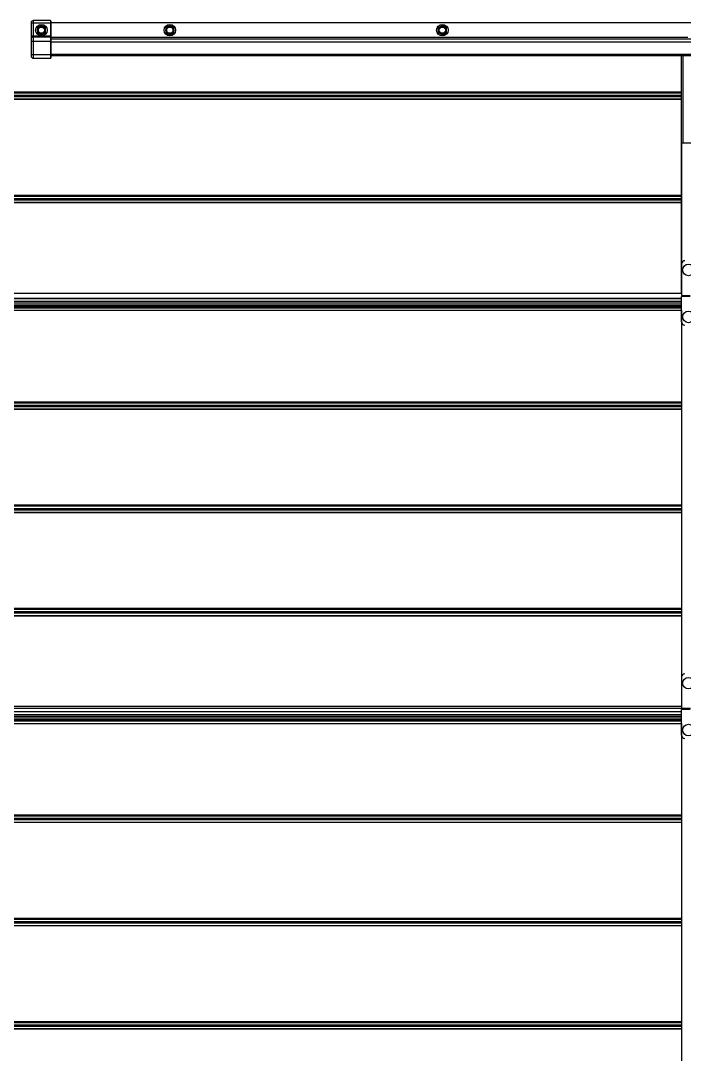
# Model space of a CAD drawing. Header units: millimetres. Extents: x 21899 to 38731, y -5425 to 3612.
# Drawn here: x 22381 to 23185, y 1123 to 2374 of the extents above; entities that cross this region are included whole.
import ezdxf

# ---------------------------------------------------------------- set-up
doc = ezdxf.new("R2010")
doc.units = ezdxf.units.MM

msp = doc.modelspace()

# ---------------------------------------------------------------- linework, layer by layer
at = {"color": 7, "linetype": 'Continuous'}
for p, q in [((22394.1, 2371.6), (22394.1, 2331.1)), ((22417.6, 2374.1), (22396.6, 2374.1)), ((22406.6, 2368.3), (22401.7, 2365.4)), ((22401.7, 2365.4), (22401.7, 2359.7)), ((22411.5, 2365.4), (22406.6, 2368.3)), ((22411.5, 2359.7), (22411.5, 2365.4)), ((22418.1, 2373.6), (22418.1, 2329.1)), ((25016.1, 2371.6), (22418.1, 2371.6)), ((22562.1, 2368.3), (22557.2, 2365.4)), ((22557.2, 2365.4), (22557.2, 2359.7)), ((22567, 2365.4), (22562.1, 2368.3)), ((22567, 2359.7), (22567, 2365.4)), ((22892.1, 2368.3), (22887.2, 2365.4)), ((22887.2, 2365.4), (22887.2, 2359.7)), ((22897, 2365.4), (22892.1, 2368.3)), ((22897, 2359.7), (22897, 2365.4)), ((22396.6, 2354.6), (22417.6, 2354.6)), ((22401.7, 2359.7), (22406.6, 2356.9)), ((22406.6, 2356.9), (22411.5, 2359.7)), ((22557.2, 2359.7), (22562.1, 2356.9)), ((22562.1, 2356.9), (22567, 2359.7)), ((22887.2, 2359.7), (22892.1, 2356.9)), ((22892.1, 2356.9), (22897, 2359.7)), ((25016.1, 2351.6), (22418.1, 2351.6)), ((22396.6, 2328.6), (22417.6, 2328.6)), ((25016.1, 2331.6), (22418.1, 2331.6)), ((23181.6, 2131.7), (23181.6, 2331.6)), ((23181.6, 2226.1), (23183.6, 2226.1)), ((23181.6, 2044.4), (23181.6, 2131.7)), ((23181.6, 2044.4), (23181.9, 2044.4)), ((23181.6, 2037.6), (22336.8, 2037.6)), ((23181.6, 2032.1), (22336.8, 2032.1)), ((23181.6, 2028), (22336.8, 2028)), ((23181.6, 2023.6), (23181.6, 1544.4)), ((23181.6, 2023.6), (23181.9, 2023.6)), ((23181.6, 1544.4), (23181.9, 1544.4)), ((23181.6, 1537.6), (22336.8, 1537.6)), ((23181.6, 1532.1), (22336.8, 1532.1)), ((23181.6, 1528), (22336.8, 1528)), ((23181.6, 1523.6), (23181.6, 1441.8)), ((23181.6, 1523.6), (23181.9, 1523.6)), ((23181.6, 1441.8), (23181.6, 919.4))]:
    msp.add_line(p, q, dxfattribs=at)
at = {"color": 9, "linetype": 'Continuous'}
for p, q in [((22394.1, 2371.6), (22418.1, 2371.6)), ((22396.6, 2374.1), (22396.6, 2328.6)), ((22417.6, 2374.1), (22417.6, 2328.6)), ((22394.1, 2355.6), (22418.1, 2355.6)), ((23189.2, 2353.6), (22418.1, 2353.6)), ((22394.1, 2349.1), (22418.1, 2349.1)), ((25016.1, 2348.1), (22418.1, 2348.1)), ((22394.1, 2333.1), (22418.1, 2333.1)), ((25016.1, 2333.2), (22418.1, 2333.2)), ((23181.6, 2287.6), (22336.8, 2287.6)), ((22336.8, 2286.8), (23181.6, 2286.8)), ((22336.8, 2283.9), (23181.6, 2283.9)), ((22336.8, 2282.3), (23181.6, 2282.3)), ((22336.8, 2279.3), (23181.6, 2279.3)), ((23181.6, 2278.6), (22336.8, 2278.6)), ((23181.9, 2226.1), (23181.9, 2131.7)), ((23181.6, 2162.6), (22336.8, 2162.6)), ((22336.8, 2161.8), (23181.6, 2161.8)), ((22336.8, 2158.9), (23181.6, 2158.9)), ((22336.8, 2157.3), (23181.6, 2157.3)), ((22336.8, 2154.3), (23181.6, 2154.3)), ((23181.6, 2153.6), (22336.8, 2153.6)), ((23181.9, 2131.7), (23181.9, 2044.4)), ((23181.6, 2044), (22336.8, 2044)), ((23181.6, 2037.7), (22336.8, 2037.7)), ((23181.6, 2034.1), (22336.8, 2034.1)), ((22336.8, 2030.3), (23181.6, 2030.3)), ((22336.8, 2028), (23181.6, 2028)), ((22336.8, 2026.6), (23181.6, 2026.6)), ((22336.8, 2023.7), (23181.6, 2023.7)), ((23181.9, 2023.6), (23181.9, 1544.4)), ((23181.6, 1912.6), (22336.8, 1912.6)), ((22336.8, 1911.8), (23181.6, 1911.8)), ((22336.8, 1908.9), (23181.6, 1908.9)), ((22336.8, 1907.3), (23181.6, 1907.3)), ((22336.8, 1904.3), (23181.6, 1904.3)), ((23181.6, 1903.6), (22336.8, 1903.6)), ((23181.6, 1787.6), (22336.8, 1787.6)), ((22336.8, 1786.8), (23181.6, 1786.8)), ((22336.8, 1783.9), (23181.6, 1783.9)), ((22336.8, 1782.3), (23181.6, 1782.3)), ((22336.8, 1779.3), (23181.6, 1779.3)), ((23181.6, 1778.6), (22336.8, 1778.6)), ((23181.6, 1662.6), (22336.8, 1662.6)), ((22336.8, 1661.8), (23181.6, 1661.8)), ((22336.8, 1658.9), (23181.6, 1658.9)), ((22336.8, 1657.3), (23181.6, 1657.3)), ((22336.8, 1654.3), (23181.6, 1654.3)), ((23181.6, 1653.6), (22336.8, 1653.6)), ((23181.6, 1544), (22336.8, 1544)), ((23192.4, 1541.6), (22336.8, 1541.6)), ((23181.6, 1537.7), (22336.8, 1537.7)), ((23181.6, 1534.1), (22336.8, 1534.1)), ((22336.8, 1530.3), (23181.6, 1530.3)), ((22336.8, 1528), (23181.6, 1528)), ((22336.8, 1526.6), (23181.6, 1526.6)), ((22336.8, 1523.7), (23181.6, 1523.7)), ((23181.9, 1523.6), (23181.9, 1441.8)), ((23181.9, 1441.8), (23181.9, 919.4)), ((23181.6, 1412.6), (22336.8, 1412.6)), ((22336.8, 1411.8), (23181.6, 1411.8)), ((22336.8, 1408.9), (23181.6, 1408.9)), ((22336.8, 1407.3), (23181.6, 1407.3)), ((22336.8, 1404.3), (23181.6, 1404.3)), ((23181.6, 1403.6), (22336.8, 1403.6)), ((23181.6, 1287.6), (22259.1, 1287.6)), ((22259.1, 1286.8), (23181.6, 1286.8)), ((22259.1, 1283.9), (23181.6, 1283.9)), ((22259.1, 1282.3), (23181.6, 1282.3)), ((22259.1, 1279.3), (23181.6, 1279.3)), ((23181.6, 1278.6), (22259.1, 1278.6)), ((23181.6, 1162.6), (22336.8, 1162.6)), ((22336.8, 1161.8), (23181.6, 1161.8)), ((22336.8, 1158.9), (23181.6, 1158.9)), ((22336.8, 1157.3), (23181.6, 1157.3)), ((22336.8, 1154.3), (23181.6, 1154.3)), ((23181.6, 1153.6), (22336.8, 1153.6))]:
    msp.add_line(p, q, dxfattribs=at)
at = {"color": 3, "linetype": 'Continuous'}
for p, q in [((23183.6, 2226.1), (23183.6, 2331.6)), ((23183.6, 2226.1), (23232.6, 2226.1)), ((23181.6, 2079.6), (23181.6, 2041.6)), ((23181.6, 2041.6), (23192.3, 2041.6)), ((23192.1, 2040.3), (23181.6, 2040.3)), ((23181.6, 2009.6), (23181.6, 2040.3)), ((23181.6, 1579.6), (23181.6, 1541.6)), ((23181.6, 1541.6), (23192.3, 1541.6)), ((23192.1, 1540.3), (23181.6, 1540.3)), ((23181.6, 1509.6), (23181.6, 1540.3))]:
    msp.add_line(p, q, dxfattribs=at)
at = {"color": 7, "linetype": 'Continuous'}
for centre, radius in [((22406.6, 2362.6), 7), ((22406.6, 2362.6), 3.75), ((22562.1, 2362.6), 7), ((22562.1, 2362.6), 3.75), ((22892.1, 2362.6), 7), ((22892.1, 2362.6), 3.75), ((23190.1, 2072.4), 7), ((23190.1, 2015.6), 7), ((23190.1, 1572.4), 7), ((23190.1, 1515.6), 7)]:
    msp.add_circle(centre, radius, dxfattribs=at)
at = {"color": 9, "linetype": 'Continuous'}
for centre in [(22406.6, 2362.6), (22562.1, 2362.6), (22892.1, 2362.6)]:
    msp.add_circle(centre, 4.7, dxfattribs=at)
at = {"color": 7, "linetype": 'Continuous'}
for centre, radius, start, end in [((22396.6, 2371.6), 2.5, 90, 180), ((22417.6, 2373.6), 0.5, 0, 90), ((22396.6, 2352.1), 2.5, 90, 180), ((22417.6, 2354.1), 0.5, 0, 90), ((22396.6, 2331.1), 2.5, 180, 270), ((22417.6, 2329.1), 0.5, 270, 0)]:
    msp.add_arc(centre, radius, start, end, dxfattribs=at)
at = {"color": 3, "linetype": 'Continuous'}
for centre, start, end in [((23185.6, 2079.6), 90, 180), ((23185.6, 2009.6), 180, 270), ((23185.6, 1579.6), 90, 180), ((23185.6, 1509.6), 180, 270)]:
    msp.add_arc(centre, 4, start, end, dxfattribs=at)

doc.saveas('drawing.dxf')
